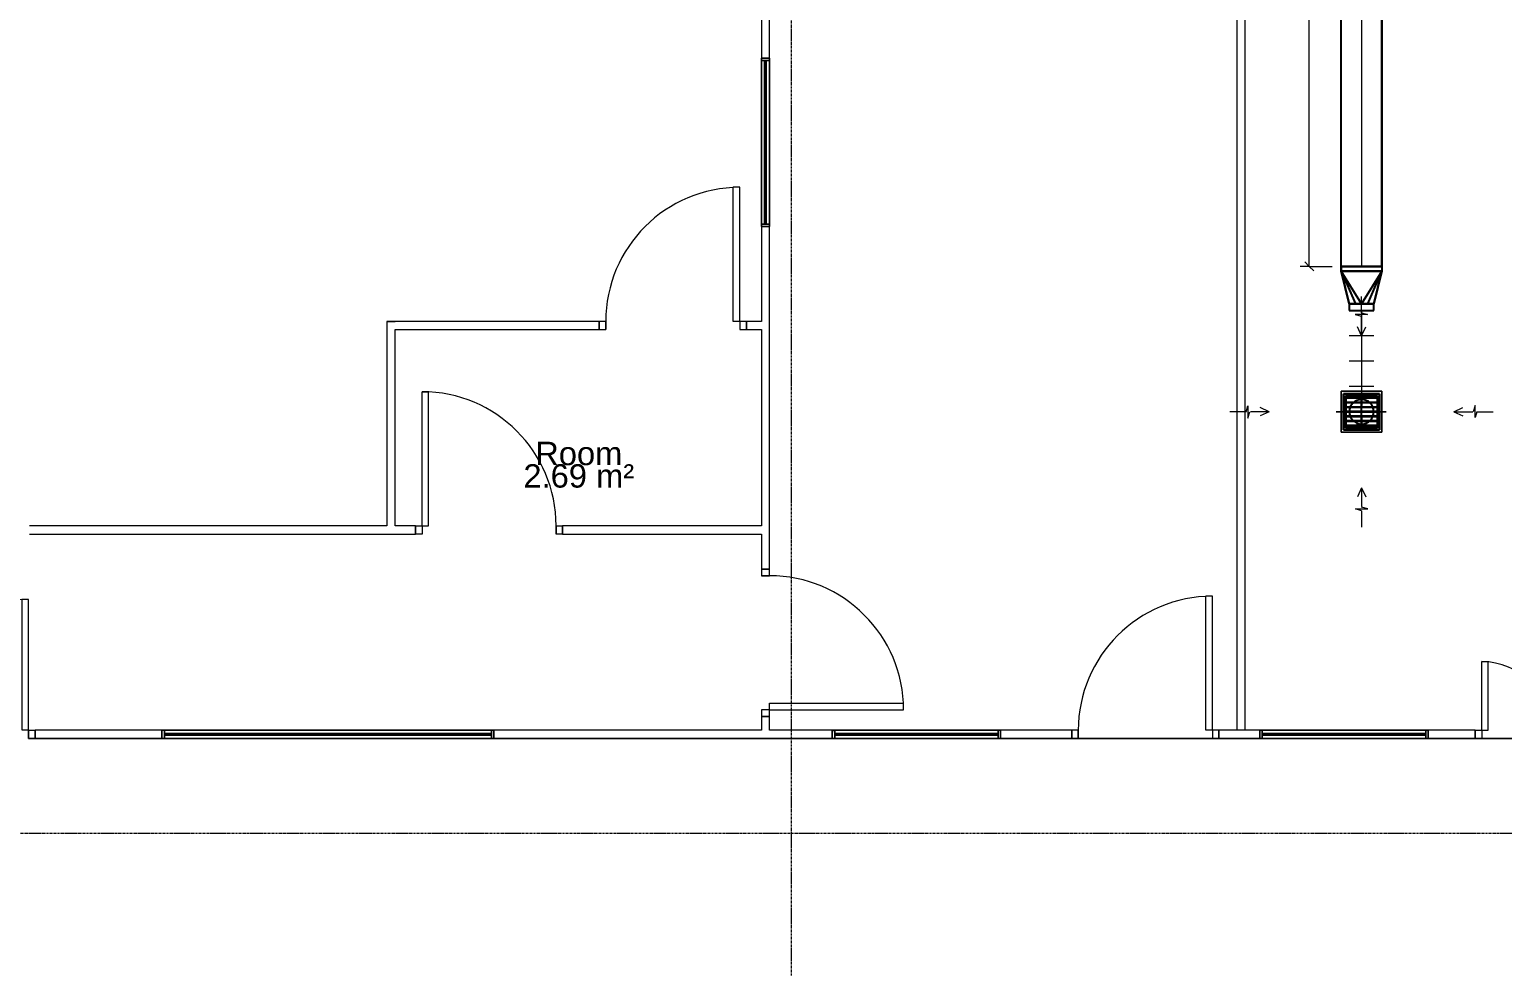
# Model space of a CAD drawing. Header units: millimetres. Extents: x -21807 to 17683, y 43568 to 60640.
# Drawn here: x -1459 to 7551, y 43568 to 49352 of the extents above; entities that cross this region are included whole.
import ezdxf

# ---------------------------------------------------------------- set-up
doc = ezdxf.new("R2010")
doc.units = ezdxf.units.MM
doc.linetypes.add('Grid Line', pattern=[22.225, 12.7, -3.175, 3.175, -3.175])
for name, color, linetype, lineweight in [('A-ANNO-DIMS', 7, 'Continuous', 9), ('A-ANNO-DIMS-110', 7, 'Continuous', 9), ('A-AREA-IDEN', 7, 'Continuous', 9), ('A-DETL-GENF', 7, 'Continuous', 5), ('A-GENM', 7, 'Continuous', 5), ('A-WALL', 7, 'Continuous', 9), ('M-HVAC-CDFF', 7, 'Continuous', 5), ('M-HVAC-DUCT', 7, 'Continuous', 25), ('M-HVAC-DUCT-CNTR', 7, 'Continuous', 5), ('S-GRID', 7, 'Continuous', 9)]:
    doc.layers.add(name, color=color, linetype=linetype, lineweight=lineweight)
for name, color, linetype, lineweight, true_color in [('A-DOOR', 5, 'Continuous', 9, 0x0000ff), ('A-FLOR', 7, 'Continuous', 9, 0x007f00), ('A-GLAZ', 7, 'Continuous', 9, 0x00007f), ('M-HVAC-DUCT-PATT', 7, 'Continuous', 5, 0x007f00)]:
    doc.layers.add(name, color=color, linetype=linetype, lineweight=lineweight, true_color=true_color)
doc.styles.add('Arial_2', font='arial.ttf', dxfattribs={"width": 0.8, "height": 165})
doc.styles.add('Arial_3', font='arial.ttf', dxfattribs={"height": 143})
doc.dimstyles.new('AK_DIM_2_0_Arial_đỏ', dxfattribs={"dimscale": 304.8, "dimtxt": 168.342801, "dimasz": 0.180446, "dimexe": 0.180446, "dimexo": 0.180446, "dimgap": 0.036089, "dimtad": 1, "dimdec": 0, "dimzin": 0, "dimdsep": 46, "dimtxsty": 'Arial_2', "dimblk1": 'OBLIQUE', "dimblk2": 'OBLIQUE', "dimsah": 1, "dimcen": 0.09, "dimadec": 0, "dimazin": 0, "dimtfac": 1, "dimtdec": 4, "dimtix": 1, "dimtmove": 0, "dimatfit": 3, "dimfxl": 1, "dimtvp": 1, "dimtolj": 1, "dimtzin": 0, "dimarcsym": 2})

# ---------------------------------------------------------------- blocks, each defined once
blk = doc.blocks.new('Cư_a đôi ca_nh lê_ch - _D2 _1300x2200__TrongNha-1164139-MẶT BẰNG HỆ THỐNG GIÓ THẢI')
at = {"layer": 'A-DETL-GENF', "color": 253, "lineweight": 9, "true_color": 0xaaaaaa}
for p, q in [((-785, -25), (-745, -25)), ((-785, -25), (-785, -825)), ((-745, -25), (-745, -825)), ((435, -25), (395, -25)), ((395, -25), (395, -445)), ((435, -25), (435, -445)), ((435, -445), (395, -445)), ((-785, -825), (-745, -825))]:
    blk.add_line(p, q, dxfattribs=at)
for centre, radius, start, end in [((-785, -25), 800, 270, 360), ((435, -25), 420, 180, 270)]:
    blk.add_arc(centre, radius, start, end, dxfattribs=at)
at = {"layer": 'A-DOOR', "color": 254, "lineweight": 13, "true_color": 0xccccff}
for p, q in [((-825, -25), (-825, 25)), ((-825, 25), (-785, 25)), ((-785, -25), (-785, 25)), ((435, 25), (475, 25)), ((435, -25), (435, 25)), ((475, 25), (475, -25)), ((-785, -25), (-825, -25)), ((475, -25), (435, -25))]:
    blk.add_line(p, q, dxfattribs=at)
at = {"layer": 'A-DOOR', "color": 161, "lineweight": 13, "true_color": 0xaaaaff}
for p, q in [((-825, 25), (-785, 25)), ((-785, 25), (-785, -25)), ((435, -25), (435, 25)), ((435, 25), (475, 25)), ((-785, -25), (-825, -25)), ((475, -25), (435, -25))]:
    blk.add_line(p, q, dxfattribs=at)
at = {"layer": 'A-DOOR', "color": 254, "lineweight": 13, "true_color": 0xe0e0ff}
for p, q in [((-825, -25), (-825, 25)), ((475, -25), (475, 25))]:
    blk.add_line(p, q, dxfattribs=at)
blk = doc.blocks.new('Cư_a đơn - _D5 _900x2200__TrongNha-1164426-MẶT BẰNG HỆ THỐNG GIÓ THẢI')
at = {"layer": 'A-DETL-GENF', "color": 253, "lineweight": 9, "true_color": 0xaaaaaa}
for p, q in [((370, 25), (370, 845)), ((410, 845), (370, 845)), ((410, 25), (410, 845)), ((410, 25), (370, 25))]:
    blk.add_line(p, q, dxfattribs=at)
blk.add_arc((410, 25), 820, 90, 180, dxfattribs=at)
at = {"layer": 'A-DOOR', "color": 161, "lineweight": 13, "true_color": 0xaaaaff}
for p, q in [((-410, 25), (-450, 25)), ((-410, -25), (-410, 25)), ((450, 25), (410, 25)), ((410, 25), (410, -25)), ((-450, -25), (-410, -25)), ((410, -25), (450, -25))]:
    blk.add_line(p, q, dxfattribs=at)
at = {"layer": 'A-DOOR', "color": 254, "lineweight": 13, "true_color": 0xccccff}
for p, q in [((-450, 25), (-450, -25)), ((-410, 25), (-450, 25)), ((-410, 25), (-410, -25)), ((410, 25), (410, -25)), ((450, 25), (410, 25)), ((450, -25), (450, 25)), ((-450, -25), (-410, -25)), ((410, -25), (450, -25))]:
    blk.add_line(p, q, dxfattribs=at)
at = {"layer": 'A-DOOR', "color": 254, "lineweight": 13, "true_color": 0xe0e0ff}
for p, q in [((-450, 25), (-450, -25)), ((450, 25), (450, -25))]:
    blk.add_line(p, q, dxfattribs=at)
blk = doc.blocks.new('AK_OViewTuongPanel - 1000x1200-1199565-MẶT BẰNG HỆ THỐNG GIÓ THẢI')
at = {"layer": 'A-GLAZ', "true_color": 0xaaaaaa}
h = blk.add_hatch(dxfattribs=at)
h.set_pattern_fill('FP_4', color=253, style=0, pattern_type=2)
h.set_pattern_definition([(217.5, (6581.41, 45041.94), (3.52028, -107.6708), [7.376, -77.561, 7.376, -87.62, -90.805]), (217.5, (6581.41, 45041.94), (3.52028, -107.6708), [-179.934, 7.376, -83.429]), (187.5, (6581.41, 45041.94), (-98.8949, -157.70153), [7.376, -38.445, 7.376, -69.179, -29.337]), (187.5, (6581.41, 45041.94), (-98.8949, -157.70153), [-122.377, 7.376, -21.961]), (147.5, (6650.14, 45041.94), (-174.01878, -0.31631), [7.376, -20.564, 7.376, -93.208, -131.318]), (147.5, (6650.14, 45041.94), (-174.01878, -0.31631), [-128.524, 7.376, -123.942]), (137.5, (6650.14, 45041.94), (-167.9829, -49.0445), [7.376, -6.594, 7.376, -58.562, -75.438]), (137.5, (6650.14, 45041.94), (-167.9829, -49.0445), [-79.908, 7.376, -68.062])])
h.paths.add_polyline_path([(500, 25), (500, -25), (515, -25), (515, 25)])
h.paths.add_polyline_path([(-500, 25), (-515, 25), (-515, -25), (-500, -25)])
at = {"layer": 'A-GLAZ', "color": 254, "lineweight": 13, "true_color": 0xe0e0ef}
for p, q in [((-515, 25), (-500, 25)), ((-500, 25), (-500, 5)), ((500, 25), (515, 25)), ((500, 5), (500, 25)), ((-500, -25), (-515, -25)), ((-500, -5), (-500, -25)), ((500, -25), (500, -5)), ((515, -25), (500, -25))]:
    blk.add_line(p, q, dxfattribs=at)
at = {"layer": 'A-GLAZ', "color": 7, "lineweight": 13, "true_color": 0xececf5}
for p, q in [((-515, -25), (-515, 25)), ((-500, -5), (-500, 5)), ((-500, 5), (-500, -5)), ((500, 5), (500, -5)), ((500, -5), (500, 5)), ((515, 25), (515, -25))]:
    blk.add_line(p, q, dxfattribs=at)
at = {"layer": 'A-GLAZ', "color": 9, "lineweight": 13, "true_color": 0xaaaad4}
for p, q in [((-515, 25), (-515, -25)), ((-500, 25), (-515, 25)), ((500, 25), (-500, 25)), ((-500, -25), (-500, 25)), ((500, 5), (-500, 5)), ((-500, 5), (-500, -5)), ((515, 25), (500, 25)), ((500, 25), (500, -25)), ((500, -5), (500, 5)), ((515, -25), (515, 25)), ((-515, -25), (-500, -25)), ((-500, -5), (500, -5)), ((-500, -25), (500, -25)), ((500, -25), (515, -25))]:
    blk.add_line(p, q, dxfattribs=at)
at = {"layer": 'A-GLAZ', "color": 254, "lineweight": 13, "true_color": 0xcccce5}
for p, q in [((-500, 25), (500, 25)), ((-500, 5), (500, 5)), ((500, -5), (-500, -5)), ((500, -25), (-500, -25))]:
    blk.add_line(p, q, dxfattribs=at)
blk = doc.blocks.new('AK_OViewTuongPanel - 1000x1200-V6-MẶT BẰNG HỆ THỐNG GIÓ THẢI')
at = {"layer": 'A-GLAZ', "true_color": 0xaaaaaa}
h = blk.add_hatch(dxfattribs=at)
h.set_pattern_fill('FP_5', color=253, style=0, pattern_type=2)
h.set_pattern_definition([(37.5, (-3966.41, -45041.94), (-3.52028, 107.6708), [7.376, -77.561, 7.376, -87.62, -90.805]), (37.5, (-3966.41, -45041.94), (-3.52028, 107.6708), [-179.934, 7.376, -83.429]), (7.5, (-3966.41, -45041.94), (98.8949, 157.70153), [7.376, -38.445, 7.376, -69.179, -29.337]), (7.5, (-3966.41, -45041.94), (98.8949, 157.70153), [-122.377, 7.376, -21.961]), (327.5, (-4035.14, -45041.94), (174.01878, 0.31631), [7.376, -20.564, 7.376, -93.208, -131.318]), (327.5, (-4035.14, -45041.94), (174.01878, 0.31631), [-128.524, 7.376, -123.942]), (317.5, (-4035.14, -45041.94), (167.9829, 49.0445), [7.376, -6.594, 7.376, -58.562, -75.438]), (317.5, (-4035.14, -45041.94), (167.9829, 49.0445), [-79.908, 7.376, -68.062])])
h.paths.add_polyline_path([(515, -25), (515, 25), (500, 25), (500, -25)])
h.paths.add_polyline_path([(-500, -25), (-500, 25), (-515, 25), (-515, -25)])
at = {"layer": 'A-GLAZ', "color": 254, "lineweight": 13, "true_color": 0xe0e0ef}
for p, q in [((-515, 25), (-500, 25)), ((-500, 25), (-500, 5)), ((500, 25), (515, 25)), ((500, 5), (500, 25)), ((-500, -25), (-515, -25)), ((-500, -5), (-500, -25)), ((500, -25), (500, -5)), ((515, -25), (500, -25))]:
    blk.add_line(p, q, dxfattribs=at)
at = {"layer": 'A-GLAZ', "color": 7, "lineweight": 13, "true_color": 0xececf5}
for p, q in [((-515, -25), (-515, 25)), ((-500, -5), (-500, 5)), ((-500, 5), (-500, -5)), ((500, 5), (500, -5)), ((500, -5), (500, 5)), ((515, 25), (515, -25))]:
    blk.add_line(p, q, dxfattribs=at)
at = {"layer": 'A-GLAZ', "color": 9, "lineweight": 13, "true_color": 0xaaaad4}
for p, q in [((-515, 25), (-515, -25)), ((-500, 25), (-515, 25)), ((500, 25), (-500, 25)), ((-500, -25), (-500, 25)), ((500, 5), (-500, 5)), ((-500, 5), (-500, -5)), ((515, 25), (500, 25)), ((500, 25), (500, -25)), ((500, -5), (500, 5)), ((515, -25), (515, 25)), ((-515, -25), (-500, -25)), ((-500, -5), (500, -5)), ((-500, -25), (500, -25)), ((500, -25), (515, -25))]:
    blk.add_line(p, q, dxfattribs=at)
at = {"layer": 'A-GLAZ', "color": 254, "lineweight": 13, "true_color": 0xcccce5}
for p, q in [((-500, 25), (500, 25)), ((-500, 5), (500, 5)), ((500, -5), (-500, -5)), ((500, -25), (-500, -25))]:
    blk.add_line(p, q, dxfattribs=at)
blk = doc.blocks.new('AK_OViewTuongPanel - 1000x1200-V9-MẶT BẰNG HỆ THỐNG GIÓ THẢI')
at = {"layer": 'A-GLAZ', "true_color": 0xaaaaaa}
h = blk.add_hatch(dxfattribs=at)
h.set_pattern_fill('FP_6', color=253, style=0, pattern_type=2)
h.set_pattern_definition([(127.5, (48661.94, -3042.8), (-107.6708, -3.52028), [7.376, -77.561, 7.376, -87.62, -90.805]), (127.5, (48661.94, -3042.8), (-107.6708, -3.52028), [-179.934, 7.376, -83.429]), (97.5, (48661.94, -3042.8), (-157.70153, 98.8949), [7.376, -38.445, 7.376, -69.179, -29.337]), (97.5, (48661.94, -3042.8), (-157.70153, 98.8949), [-122.377, 7.376, -21.961]), (57.5, (48661.94, -3111.53), (-0.31631, 174.01878), [7.376, -20.564, 7.376, -93.208, -131.318]), (57.5, (48661.94, -3111.53), (-0.31631, 174.01878), [-128.524, 7.376, -123.942]), (47.5, (48661.94, -3111.53), (-49.0445, 167.9829), [7.376, -6.594, 7.376, -58.562, -75.438]), (47.5, (48661.94, -3111.53), (-49.0445, 167.9829), [-79.908, 7.376, -68.062])])
h.paths.add_polyline_path([(515, -25), (515, 25), (500, 25), (500, -25)])
h.paths.add_polyline_path([(-500, -25), (-500, 25), (-515, 25), (-515, -25)])
at = {"layer": 'A-GLAZ', "color": 254, "lineweight": 13, "true_color": 0xe0e0ef}
for p, q in [((-515, 25), (-500, 25)), ((-500, 25), (-500, 5)), ((500, 25), (515, 25)), ((500, 5), (500, 25)), ((-500, -25), (-515, -25)), ((-500, -5), (-500, -25)), ((500, -25), (500, -5)), ((515, -25), (500, -25))]:
    blk.add_line(p, q, dxfattribs=at)
at = {"layer": 'A-GLAZ', "color": 7, "lineweight": 13, "true_color": 0xececf5}
for p, q in [((-515, -25), (-515, 25)), ((-500, -5), (-500, 5)), ((-500, 5), (-500, -5)), ((500, 5), (500, -5)), ((500, -5), (500, 5)), ((515, 25), (515, -25))]:
    blk.add_line(p, q, dxfattribs=at)
at = {"layer": 'A-GLAZ', "color": 9, "lineweight": 13, "true_color": 0xaaaad4}
for p, q in [((-515, 25), (-515, -25)), ((-500, 25), (-515, 25)), ((500, 25), (-500, 25)), ((-500, -25), (-500, 25)), ((500, 5), (-500, 5)), ((-500, 5), (-500, -5)), ((515, 25), (500, 25)), ((500, 25), (500, -25)), ((500, -5), (500, 5)), ((515, -25), (515, 25)), ((-515, -25), (-500, -25)), ((-500, -5), (500, -5)), ((-500, -25), (500, -25)), ((500, -25), (515, -25))]:
    blk.add_line(p, q, dxfattribs=at)
at = {"layer": 'A-GLAZ', "color": 254, "lineweight": 13, "true_color": 0xcccce5}
for p, q in [((-500, 25), (500, 25)), ((-500, 5), (500, 5)), ((500, -5), (-500, -5)), ((500, -25), (-500, -25))]:
    blk.add_line(p, q, dxfattribs=at)
blk = doc.blocks.new('AK_OViewTuongPanel - 2000x1200-V23-MẶT BẰNG HỆ THỐNG GIÓ THẢI')
at = {"layer": 'A-GLAZ', "true_color": 0xaaaaaa}
h = blk.add_hatch(dxfattribs=at)
h.set_pattern_fill('FP_14', color=253, style=0, pattern_type=2)
h.set_pattern_definition([(217.5, (366.41, 45041.94), (3.52028, -107.6708), [7.376, -77.561, 7.376, -87.62, -90.805]), (217.5, (366.41, 45041.94), (3.52028, -107.6708), [-179.934, 7.376, -83.429]), (187.5, (366.41, 45041.94), (-98.8949, -157.70153), [7.376, -38.445, 7.376, -69.179, -29.337]), (187.5, (366.41, 45041.94), (-98.8949, -157.70153), [-122.377, 7.376, -21.961]), (147.5, (435.14, 45041.94), (-174.01878, -0.31631), [7.376, -20.564, 7.376, -93.208, -131.318]), (147.5, (435.14, 45041.94), (-174.01878, -0.31631), [-128.524, 7.376, -123.942]), (137.5, (435.14, 45041.94), (-167.9829, -49.0445), [7.376, -6.594, 7.376, -58.562, -75.438]), (137.5, (435.14, 45041.94), (-167.9829, -49.0445), [-79.908, 7.376, -68.062])])
h.paths.add_polyline_path([(-1015, 25), (-1015, -25), (-1000, -25), (-1000, 25)])
h.paths.add_polyline_path([(1015, 25), (1000, 25), (1000, -25), (1015, -25)])
at = {"layer": 'A-GLAZ', "color": 9, "lineweight": 13, "true_color": 0xaaaad4}
for p, q in [((-1015, 25), (-1015, -25)), ((-1000, 25), (-1015, 25)), ((-1000, -25), (-1000, 25)), ((1000, 25), (-1000, 25)), ((1000, 5), (-1000, 5)), ((-1000, 5), (-1000, -5)), ((1015, 25), (1000, 25)), ((1000, 25), (1000, -25)), ((1000, -5), (1000, 5)), ((1015, -25), (1015, 25)), ((-1015, -25), (-1000, -25)), ((-1000, -5), (1000, -5)), ((-1000, -25), (1000, -25)), ((1000, -25), (1015, -25))]:
    blk.add_line(p, q, dxfattribs=at)
at = {"layer": 'A-GLAZ', "color": 7, "lineweight": 13, "true_color": 0xececf5}
for p, q in [((-1015, -25), (-1015, 25)), ((-1000, -5), (-1000, 5)), ((-1000, 5), (-1000, -5)), ((1000, 5), (1000, -5)), ((1000, -5), (1000, 5)), ((1015, 25), (1015, -25))]:
    blk.add_line(p, q, dxfattribs=at)
at = {"layer": 'A-GLAZ', "color": 254, "lineweight": 13, "true_color": 0xe0e0ef}
for p, q in [((-1015, 25), (-1000, 25)), ((-1000, 25), (-1000, 5)), ((1000, 25), (1015, 25)), ((1000, 5), (1000, 25)), ((-1000, -25), (-1015, -25)), ((-1000, -5), (-1000, -25)), ((1000, -25), (1000, -5)), ((1015, -25), (1000, -25))]:
    blk.add_line(p, q, dxfattribs=at)
at = {"layer": 'A-GLAZ', "color": 254, "lineweight": 13, "true_color": 0xcccce5}
for p, q in [((-1000, 25), (1000, 25)), ((-1000, 5), (1000, 5)), ((1000, -5), (-1000, -5)), ((1000, -25), (-1000, -25))]:
    blk.add_line(p, q, dxfattribs=at)
blk = doc.blocks.new('Cư_a đơn - _D5 _900x2200__TrongNha-1164036-MẶT BẰNG HỆ THỐNG GIÓ THẢI')
at = {"layer": 'A-DETL-GENF', "color": 253, "lineweight": 9, "true_color": 0xaaaaaa}
for p, q in [((410, -25), (370, -25)), ((370, -25), (370, -845)), ((410, -25), (410, -845)), ((410, -845), (370, -845))]:
    blk.add_line(p, q, dxfattribs=at)
blk.add_arc((410, -25), 820, 180, 270, dxfattribs=at)
at = {"layer": 'A-DOOR', "color": 254, "lineweight": 13, "true_color": 0xccccff}
for p, q in [((-450, -25), (-450, 25)), ((-450, 25), (-410, 25)), ((-410, -25), (-410, 25)), ((410, 25), (450, 25)), ((410, -25), (410, 25)), ((450, 25), (450, -25)), ((-410, -25), (-450, -25)), ((450, -25), (410, -25))]:
    blk.add_line(p, q, dxfattribs=at)
at = {"layer": 'A-DOOR', "color": 161, "lineweight": 13, "true_color": 0xaaaaff}
for p, q in [((-450, 25), (-410, 25)), ((-410, 25), (-410, -25)), ((410, -25), (410, 25)), ((410, 25), (450, 25)), ((-410, -25), (-450, -25)), ((450, -25), (410, -25))]:
    blk.add_line(p, q, dxfattribs=at)
at = {"layer": 'A-DOOR', "color": 254, "lineweight": 13, "true_color": 0xe0e0ff}
for p, q in [((-450, -25), (-450, 25)), ((450, -25), (450, 25))]:
    blk.add_line(p, q, dxfattribs=at)
blk = doc.blocks.new('AK-SGS-M3-A_rvt-1-MẶT BẰNG HỆ THỐNG GIÓ THẢI')
at = {"layer": 'A-WALL', "color": 253, "lineweight": 13, "true_color": 0xaaaaaa}
for p, q in [((5926.4, 55541.9), (5926.4, 45066.9)), ((3067.8, 49176.9), (3067.8, 50626.9)), ((3017.8, 49469), (3017.8, 49176.9)), ((5976.4, 45066.9), (5976.4, 49456.9)), ((3017.8, 48146.9), (3017.8, 47566.9)), ((3067.8, 46051.9), (3067.8, 48146.9)), ((777.3, 47566.9), (727.3, 47566.9)), ((727.3, 47566.9), (727.3, 46316.9)), ((2026.4, 47566.9), (777.3, 47566.9)), ((777.3, 46316.9), (777.3, 47516.9)), ((777.3, 47516.9), (2026.4, 47516.9)), ((2026.4, 47516.9), (2026.4, 47566.9)), ((3017.8, 47566.9), (2926.4, 47566.9)), ((2926.4, 47566.9), (2926.4, 47516.9)), ((2926.4, 47516.9), (3017.8, 47516.9)), ((3017.8, 47516.9), (3017.8, 46316.9)), ((727.3, 46316.9), (-1458.6, 46316.9)), ((902.3, 46316.9), (777.3, 46316.9)), ((902.3, 46266.9), (902.3, 46316.9)), ((3017.8, 46316.9), (1802.3, 46316.9)), ((1802.3, 46316.9), (1802.3, 46266.9)), ((-1458.6, 46266.9), (902.3, 46266.9)), ((1802.3, 46266.9), (3017.8, 46266.9)), ((3017.8, 46266.9), (3017.8, 46051.9)), ((3017.8, 46051.9), (3067.8, 46051.9)), ((3017.8, 45151.9), (3017.8, 45066.9)), ((3067.8, 45151.9), (3017.8, 45151.9)), ((3067.8, 45066.9), (3067.8, 45151.9)), ((-648.6, 45066.9), (-1423.6, 45066.9)), ((-1423.6, 45066.9), (-1423.6, 45016.9)), ((3017.8, 45066.9), (1381.4, 45066.9)), ((3451.4, 45066.9), (3067.8, 45066.9)), ((4916.4, 45066.9), (4481.4, 45066.9)), ((4916.4, 45016.9), (4916.4, 45066.9)), ((5926.4, 45066.9), (5816.4, 45066.9)), ((5816.4, 45066.9), (5816.4, 45016.9)), ((6066.4, 45066.9), (5976.4, 45066.9)), ((7383.9, 45066.9), (7096.4, 45066.9)), ((7383.9, 45016.9), (7383.9, 45066.9)), ((-1423.6, 45016.9), (-648.6, 45016.9)), ((1381.4, 45016.9), (3451.4, 45016.9)), ((4481.4, 45016.9), (4916.4, 45016.9)), ((5816.4, 45016.9), (6066.4, 45016.9)), ((7096.4, 45016.9), (7383.9, 45016.9))]:
    blk.add_line(p, q, dxfattribs=at)
at = {"layer": 'A-WALL', "color": 254, "lineweight": 13, "true_color": 0xcccccc}
for p, q in [((5926.4, 55541.9), (5926.4, 45066.9)), ((3067.8, 49176.9), (3067.8, 49946.2)), ((3017.8, 49469), (3017.8, 49176.9)), ((5976.4, 45066.9), (5976.4, 49456.9)), ((3017.8, 48161.9), (3017.8, 49161.9)), ((3067.8, 49161.9), (3067.8, 48161.9)), ((3017.8, 48146.9), (3017.8, 47566.9)), ((3067.8, 46051.9), (3067.8, 48146.9)), ((727.3, 47566.9), (777.3, 47566.9)), ((727.3, 47566.9), (727.3, 46316.9)), ((2026.4, 47566.9), (777.3, 47566.9)), ((777.3, 46316.9), (777.3, 47516.9)), ((777.3, 47516.9), (2026.4, 47516.9)), ((3017.8, 47566.9), (2926.4, 47566.9)), ((2926.4, 47516.9), (3017.8, 47516.9)), ((3017.8, 47516.9), (3017.8, 46316.9)), ((727.3, 46316.9), (-1458.6, 46316.9)), ((902.3, 46316.9), (777.3, 46316.9)), ((3017.8, 46316.9), (1802.3, 46316.9)), ((-1458.6, 46266.9), (902.3, 46266.9)), ((1802.3, 46266.9), (3017.8, 46266.9)), ((3017.8, 46266.9), (3017.8, 46051.9)), ((3017.8, 45151.9), (3017.8, 45066.9)), ((3067.8, 45066.9), (3067.8, 45151.9)), ((-648.6, 45066.9), (-1423.6, 45066.9)), ((-633.6, 45066.9), (1366.4, 45066.9)), ((3017.8, 45066.9), (1381.4, 45066.9)), ((3451.4, 45066.9), (3067.8, 45066.9)), ((3466.4, 45066.9), (4466.4, 45066.9)), ((4916.4, 45066.9), (4481.4, 45066.9)), ((5926.4, 45066.9), (5816.4, 45066.9)), ((6066.4, 45066.9), (5976.4, 45066.9)), ((6081.4, 45066.9), (7081.4, 45066.9)), ((7383.9, 45066.9), (7096.4, 45066.9)), ((-1423.6, 45016.9), (-648.6, 45016.9)), ((1366.4, 45016.9), (-633.6, 45016.9)), ((1381.4, 45016.9), (3451.4, 45016.9)), ((4466.4, 45016.9), (3466.4, 45016.9)), ((4481.4, 45016.9), (4916.4, 45016.9)), ((5816.4, 45016.9), (6066.4, 45016.9)), ((7081.4, 45016.9), (6081.4, 45016.9)), ((7096.4, 45016.9), (7383.9, 45016.9))]:
    blk.add_line(p, q, dxfattribs=at)
at = {"layer": 'A-WALL', "color": 254, "lineweight": 13, "true_color": 0xe0e0e0}
for p, q in [((3017.8, 49176.9), (3067.8, 49176.9)), ((3017.8, 49161.9), (3017.8, 49176.9)), ((3017.8, 49161.9), (3017.8, 48161.9)), ((3067.8, 49176.9), (3067.8, 49161.9)), ((3067.8, 48161.9), (3067.8, 49161.9)), ((3017.8, 48146.9), (3017.8, 48161.9)), ((3067.8, 48146.9), (3017.8, 48146.9)), ((3067.8, 48161.9), (3067.8, 48146.9)), ((2026.4, 47566.9), (2026.4, 47516.9)), ((2926.4, 47516.9), (2926.4, 47566.9)), ((902.3, 46316.9), (902.3, 46266.9)), ((1802.3, 46266.9), (1802.3, 46316.9)), ((3067.8, 46051.9), (3017.8, 46051.9)), ((3017.8, 45151.9), (3067.8, 45151.9)), ((-1423.6, 45016.9), (-1423.6, 45066.9)), ((-648.6, 45016.9), (-648.6, 45066.9)), ((-648.6, 45066.9), (-633.6, 45066.9)), ((1366.4, 45066.9), (-633.6, 45066.9)), ((1366.4, 45066.9), (1381.4, 45066.9)), ((1381.4, 45066.9), (1381.4, 45016.9)), ((3451.4, 45016.9), (3451.4, 45066.9)), ((3451.4, 45066.9), (3466.4, 45066.9)), ((4466.4, 45066.9), (3466.4, 45066.9)), ((4466.4, 45066.9), (4481.4, 45066.9)), ((4481.4, 45066.9), (4481.4, 45016.9)), ((4916.4, 45066.9), (4916.4, 45016.9)), ((5816.4, 45016.9), (5816.4, 45066.9)), ((5976.4, 45066.9), (5926.4, 45066.9)), ((5976.4, 45066.9), (5926.4, 45066.9)), ((6066.4, 45016.9), (6066.4, 45066.9)), ((6066.4, 45066.9), (6081.4, 45066.9)), ((7081.4, 45066.9), (6081.4, 45066.9)), ((7081.4, 45066.9), (7096.4, 45066.9)), ((7096.4, 45066.9), (7096.4, 45016.9)), ((7383.9, 45066.9), (7383.9, 45016.9)), ((-633.6, 45016.9), (-648.6, 45016.9)), ((-633.6, 45016.9), (1366.4, 45016.9)), ((1381.4, 45016.9), (1366.4, 45016.9)), ((3466.4, 45016.9), (3451.4, 45016.9)), ((3466.4, 45016.9), (4466.4, 45016.9)), ((4481.4, 45016.9), (4466.4, 45016.9)), ((6081.4, 45016.9), (6066.4, 45016.9)), ((6081.4, 45016.9), (7081.4, 45016.9)), ((7096.4, 45016.9), (7081.4, 45016.9))]:
    blk.add_line(p, q, dxfattribs=at)
at = {"layer": 'A-WALL', "color": 7, "lineweight": 13, "true_color": 0xececec}
for p, q in [((3017.8, 49176.9), (3017.8, 49161.9)), ((3017.8, 49176.9), (3067.8, 49176.9)), ((3067.8, 49161.9), (3067.8, 49176.9)), ((3017.8, 48161.9), (3017.8, 48146.9)), ((3067.8, 48146.9), (3017.8, 48146.9)), ((3067.8, 48146.9), (3067.8, 48161.9)), ((-648.6, 45016.9), (-648.6, 45066.9)), ((-633.6, 45066.9), (-648.6, 45066.9)), ((1381.4, 45066.9), (1366.4, 45066.9)), ((1381.4, 45066.9), (1381.4, 45016.9)), ((3451.4, 45016.9), (3451.4, 45066.9)), ((3466.4, 45066.9), (3451.4, 45066.9)), ((4481.4, 45066.9), (4466.4, 45066.9)), ((4481.4, 45066.9), (4481.4, 45016.9)), ((6066.4, 45016.9), (6066.4, 45066.9)), ((6081.4, 45066.9), (6066.4, 45066.9)), ((7096.4, 45066.9), (7081.4, 45066.9)), ((7096.4, 45066.9), (7096.4, 45016.9)), ((-648.6, 45016.9), (-633.6, 45016.9)), ((1366.4, 45016.9), (1381.4, 45016.9)), ((3451.4, 45016.9), (3466.4, 45016.9)), ((4466.4, 45016.9), (4481.4, 45016.9)), ((6066.4, 45016.9), (6081.4, 45016.9)), ((7081.4, 45016.9), (7096.4, 45016.9))]:
    blk.add_line(p, q, dxfattribs=at)
at = {"layer": 'A-DOOR', "color": 9, "lineweight": 13, "true_color": 0xaaaad4}
for p in [(2476.4, 47541.9), (5366.4, 45041.9)]:
    blk.add_blockref('Cư_a đơn - _D5 _900x2200__TrongNha-1164426-MẶT BẰNG HỆ THỐNG GIÓ THẢI', p, dxfattribs=at)
for name, p, rotation in [('Cư_a đơn - _D5 _900x2200__TrongNha-1164036-MẶT BẰNG HỆ THỐNG GIÓ THẢI', (1352.3, 46291.9), 180), ('Cư_a đơn - _D5 _900x2200__TrongNha-1164426-MẶT BẰNG HỆ THỐNG GIÓ THẢI', (3042.8, 45601.9), 269.9999999999999), ('Cư_a đôi ca_nh lê_ch - _D2 _1300x2200__TrongNha-1164139-MẶT BẰNG HỆ THỐNG GIÓ THẢI', (-2248.6, 45041.9), 180), ('Cư_a đôi ca_nh lê_ch - _D2 _1300x2200__TrongNha-1164139-MẶT BẰNG HỆ THỐNG GIÓ THẢI', (7858.9, 45041.9), 180)]:
    blk.add_blockref(name, p, dxfattribs=dict(at, rotation=rotation))
at = {"layer": 'A-GLAZ', "color": 9, "lineweight": 13, "true_color": 0xaaaad4}
for name, p, rotation in [('AK_OViewTuongPanel - 1000x1200-V9-MẶT BẰNG HỆ THỐNG GIÓ THẢI', (3042.8, 48661.9), 269.9999999999999), ('AK_OViewTuongPanel - 2000x1200-V23-MẶT BẰNG HỆ THỐNG GIÓ THẢI', (366.4, 45041.9), 180), ('AK_OViewTuongPanel - 1000x1200-1199565-MẶT BẰNG HỆ THỐNG GIÓ THẢI', (6581.4, 45041.9), 180)]:
    blk.add_blockref(name, p, dxfattribs=dict(at, rotation=rotation))
blk.add_blockref('AK_OViewTuongPanel - 1000x1200-V6-MẶT BẰNG HỆ THỐNG GIÓ THẢI', (3966.4, 45041.9), dxfattribs=at)
blk = doc.blocks.new('THẢI GIÓ TƯƠI - THẢI 250-2479535-MẶT BẰNG HỆ THỐNG GIÓ THẢI')
at = {"layer": 'A-GENM', "color": 34, "true_color": 0x994c00}
for p, q in [((0, 605), (0, 705)), ((-38.7, 594.6), (0, 583.6)), ((36.1, 594.6), (-38.7, 594.6)), ((0, 605), (36.1, 594.6)), ((0, 465), (0, 580)), ((0, 465), (-25.4, 519.4)), ((0, 465), (25.4, 519.4)), ((-705, 0), (-805, 0)), ((-705, 0), (-694.6, 36.1)), ((-694.6, 36.1), (-694.6, -38.7)), ((-694.6, -38.7), (-683.6, 0)), ((-565, 0), (-680, 0)), ((-565, 0), (-619.4, 25.4)), ((-565, 0), (-619.4, -25.4)), ((27.3, 0), (65, 0)), ((107.3, 0), (27.3, 0)), ((65, 0), (49.6, 0)), ((65, 0), (80.4, 0)), ((65, 0), (107.3, 0)), ((75.6, 0), (113.3, 0)), ((155.6, 0), (75.6, 0)), ((113.3, 0), (97.9, 0)), ((113.3, 0), (128.7, 0)), ((113.3, 0), (155.6, 0)), ((565, 0), (619.4, 25.4)), ((694.6, 38.7), (683.6, 0)), ((694.6, -36.1), (694.6, 38.7)), ((-151, 0), (-113.3, 0)), ((-71, 0), (-151, 0)), ((-113.3, 0), (-128.7, 0)), ((-113.3, 0), (-97.9, 0)), ((-113.3, 0), (-71, 0)), ((-102.7, 0), (-65, 0)), ((-22.7, 0), (-102.7, 0)), ((-65, 0), (-80.4, 0)), ((-65, 0), (-49.6, 0)), ((-65, 0), (-22.7, 0)), ((565, 0), (619.4, -25.4)), ((565, 0), (680, 0)), ((705, 0), (694.6, -36.1)), ((705, 0), (805, 0)), ((0, -465), (-25.4, -519.4)), ((0, -465), (25.4, -519.4)), ((0, -465), (0, -580)), ((-36.1, -594.6), (38.7, -594.6)), ((0, -605), (-36.1, -594.6)), ((38.7, -594.6), (0, -583.6)), ((0, -605), (0, -705))]:
    blk.add_line(p, q, dxfattribs=at)
at = {"layer": 'M-HVAC-CDFF', "color": 34, "true_color": 0x994c00}
for p, q in [((125, 125), (-125, 125)), ((-125, 125), (-125, -125)), ((-125, -125), (-125, 125)), ((-125, 125), (125, 125)), ((98, 98), (-98, 98)), ((-98, 98), (-98, -98)), ((-98, -98), (-98, 98)), ((-98, 98), (98, 98)), ((-95, -95), (-95, 95)), ((-95, 95), (95, 95)), ((95, 95), (-95, 95)), ((-95, 95), (-95, -95)), ((-95, -95), (-95, 95)), ((-95, 95), (95, 95)), ((95, 95), (-95, 95)), ((-95, 95), (-95, -95)), ((95, 95), (95, -95)), ((95, -95), (95, 95)), ((95, 95), (95, -95)), ((95, -95), (95, 95)), ((98, -98), (98, 98)), ((98, 98), (98, -98)), ((125, -125), (125, 125)), ((125, 125), (125, -125)), ((95, 87.6), (-95, 87.6)), ((-95, 82.4), (95, 82.4)), ((95, 59.3), (-95, 59.3)), ((-95, 54.1), (95, 54.1)), ((95, 30.9), (-95, 30.9)), ((-95, 25.7), (95, 25.7)), ((95, 2.6), (-95, 2.6)), ((-95, -2.6), (95, -2.6)), ((95, -25.7), (-95, -25.7)), ((-95, -30.9), (95, -30.9)), ((95, -54.1), (-95, -54.1)), ((-95, -59.3), (95, -59.3)), ((95, -82.4), (-95, -82.4)), ((-95, -87.6), (95, -87.6)), ((-125, -125), (125, -125)), ((125, -125), (-125, -125)), ((-98, -98), (98, -98)), ((98, -98), (-98, -98)), ((95, -95), (-95, -95)), ((-95, -95), (95, -95)), ((95, -95), (-95, -95)), ((-95, -95), (95, -95))]:
    blk.add_line(p, q, dxfattribs=at)
at = {"layer": 'M-HVAC-CDFF', "color": 34, "true_color": 0x994c00, "flags": 128}
for points in [[(-95, 85), (-95, 85.4), (-95, 85.8), (-95, 86.1), (-95, 86.5), (-95, 86.8), (-95, 87), (-95, 87.3), (-95, 87.4), (-95, 87.5), (-95, 87.6), (-95, 87.5), (-95, 87.4), (-95, 87.3), (-95, 87), (-95, 86.8), (-95, 86.5), (-95, 86.1), (-95, 85.8), (-95, 85.4), (-95, 85)], [(-95, 85), (-95, 84.6), (-95, 84.2), (-95, 83.9), (-95, 83.5), (-95, 83.2), (-95, 83), (-95, 82.7), (-95, 82.6), (-95, 82.5), (-95, 82.4), (-95, 82.5), (-95, 82.6), (-95, 82.7), (-95, 83), (-95, 83.2), (-95, 83.5), (-95, 83.9), (-95, 84.2), (-95, 84.6), (-95, 85)], [(-95, 56.7), (-95, 57.1), (-95, 57.4), (-95, 57.8), (-95, 58.1), (-95, 58.4), (-95, 58.7), (-95, 58.9), (-95, 59.1), (-95, 59.2), (-95, 59.3), (-95, 59.2), (-95, 59.1), (-95, 58.9), (-95, 58.7), (-95, 58.4), (-95, 58.1), (-95, 57.8), (-95, 57.4), (-95, 57.1), (-95, 56.7)], [(-95, 56.7), (-95, 56.3), (-95, 55.9), (-95, 55.5), (-95, 55.2), (-95, 54.9), (-95, 54.6), (-95, 54.4), (-95, 54.2), (-95, 54.1), (-95, 54.1), (-95, 54.1), (-95, 54.2), (-95, 54.4), (-95, 54.6), (-95, 54.9), (-95, 55.2), (-95, 55.5), (-95, 55.9), (-95, 56.3), (-95, 56.7)], [(-95, 28.3), (-95, 28.7), (-95, 29.1), (-95, 29.5), (-95, 29.8), (-95, 30.1), (-95, 30.4), (-95, 30.6), (-95, 30.8), (-95, 30.9), (-95, 30.9), (-95, 30.9), (-95, 30.8), (-95, 30.6), (-95, 30.4), (-95, 30.1), (-95, 29.8), (-95, 29.5), (-95, 29.1), (-95, 28.7), (-95, 28.3)], [(-95, 28.3), (-95, 27.9), (-95, 27.6), (-95, 27.2), (-95, 26.9), (-95, 26.6), (-95, 26.3), (-95, 26.1), (-95, 25.9), (-95, 25.8), (-95, 25.7), (-95, 25.8), (-95, 25.9), (-95, 26.1), (-95, 26.3), (-95, 26.6), (-95, 26.9), (-95, 27.2), (-95, 27.6), (-95, 27.9), (-95, 28.3)], [(-95, 0), (-95, 0.4), (-95, 0.8), (-95, 1.1), (-95, 1.5), (-95, 1.8), (-95, 2), (-95, 2.3), (-95, 2.4), (-95, 2.5), (-95, 2.6), (-95, 2.5), (-95, 2.4), (-95, 2.3), (-95, 2), (-95, 1.8), (-95, 1.5), (-95, 1.1), (-95, 0.8), (-95, 0.4), (-95, 0)], [(-95, 0), (-95, -0.4), (-95, -0.8), (-95, -1.1), (-95, -1.5), (-95, -1.8), (-95, -2), (-95, -2.3), (-95, -2.4), (-95, -2.5), (-95, -2.6), (-95, -2.5), (-95, -2.4), (-95, -2.3), (-95, -2), (-95, -1.8), (-95, -1.5), (-95, -1.1), (-95, -0.8), (-95, -0.4), (-95, 0)], [(95, 85), (95, 85.4), (95, 85.8), (95, 86.1), (95, 86.5), (95, 86.8), (95, 87), (95, 87.3), (95, 87.4), (95, 87.5), (95, 87.6), (95, 87.5), (95, 87.4), (95, 87.3), (95, 87), (95, 86.8), (95, 86.5), (95, 86.1), (95, 85.8), (95, 85.4), (95, 85)], [(95, 85), (95, 84.6), (95, 84.2), (95, 83.9), (95, 83.5), (95, 83.2), (95, 83), (95, 82.7), (95, 82.6), (95, 82.5), (95, 82.4), (95, 82.5), (95, 82.6), (95, 82.7), (95, 83), (95, 83.2), (95, 83.5), (95, 83.9), (95, 84.2), (95, 84.6), (95, 85)], [(95, 56.7), (95, 57.1), (95, 57.4), (95, 57.8), (95, 58.1), (95, 58.4), (95, 58.7), (95, 58.9), (95, 59.1), (95, 59.2), (95, 59.3), (95, 59.2), (95, 59.1), (95, 58.9), (95, 58.7), (95, 58.4), (95, 58.1), (95, 57.8), (95, 57.4), (95, 57.1), (95, 56.7)], [(95, 56.7), (95, 56.3), (95, 55.9), (95, 55.5), (95, 55.2), (95, 54.9), (95, 54.6), (95, 54.4), (95, 54.2), (95, 54.1), (95, 54.1), (95, 54.1), (95, 54.2), (95, 54.4), (95, 54.6), (95, 54.9), (95, 55.2), (95, 55.5), (95, 55.9), (95, 56.3), (95, 56.7)], [(95, 28.3), (95, 28.7), (95, 29.1), (95, 29.5), (95, 29.8), (95, 30.1), (95, 30.4), (95, 30.6), (95, 30.8), (95, 30.9), (95, 30.9), (95, 30.9), (95, 30.8), (95, 30.6), (95, 30.4), (95, 30.1), (95, 29.8), (95, 29.5), (95, 29.1), (95, 28.7), (95, 28.3)], [(95, 28.3), (95, 27.9), (95, 27.6), (95, 27.2), (95, 26.9), (95, 26.6), (95, 26.3), (95, 26.1), (95, 25.9), (95, 25.8), (95, 25.7), (95, 25.8), (95, 25.9), (95, 26.1), (95, 26.3), (95, 26.6), (95, 26.9), (95, 27.2), (95, 27.6), (95, 27.9), (95, 28.3)], [(95, 0), (95, 0.4), (95, 0.8), (95, 1.1), (95, 1.5), (95, 1.8), (95, 2), (95, 2.3), (95, 2.4), (95, 2.5), (95, 2.6), (95, 2.5), (95, 2.4), (95, 2.3), (95, 2), (95, 1.8), (95, 1.5), (95, 1.1), (95, 0.8), (95, 0.4), (95, 0)], [(95, 0), (95, -0.4), (95, -0.8), (95, -1.1), (95, -1.5), (95, -1.8), (95, -2), (95, -2.3), (95, -2.4), (95, -2.5), (95, -2.6), (95, -2.5), (95, -2.4), (95, -2.3), (95, -2), (95, -1.8), (95, -1.5), (95, -1.1), (95, -0.8), (95, -0.4), (95, 0)], [(-95, -28.3), (-95, -27.9), (-95, -27.6), (-95, -27.2), (-95, -26.9), (-95, -26.6), (-95, -26.3), (-95, -26.1), (-95, -25.9), (-95, -25.8), (-95, -25.7), (-95, -25.8), (-95, -25.9), (-95, -26.1), (-95, -26.3), (-95, -26.6), (-95, -26.9), (-95, -27.2), (-95, -27.6), (-95, -27.9), (-95, -28.3)], [(-95, -28.3), (-95, -28.7), (-95, -29.1), (-95, -29.5), (-95, -29.8), (-95, -30.1), (-95, -30.4), (-95, -30.6), (-95, -30.8), (-95, -30.9), (-95, -30.9), (-95, -30.9), (-95, -30.8), (-95, -30.6), (-95, -30.4), (-95, -30.1), (-95, -29.8), (-95, -29.5), (-95, -29.1), (-95, -28.7), (-95, -28.3)], [(-95, -56.7), (-95, -56.3), (-95, -55.9), (-95, -55.5), (-95, -55.2), (-95, -54.9), (-95, -54.6), (-95, -54.4), (-95, -54.2), (-95, -54.1), (-95, -54.1), (-95, -54.1), (-95, -54.2), (-95, -54.4), (-95, -54.6), (-95, -54.9), (-95, -55.2), (-95, -55.5), (-95, -55.9), (-95, -56.3), (-95, -56.7)], [(-95, -56.7), (-95, -57.1), (-95, -57.4), (-95, -57.8), (-95, -58.1), (-95, -58.4), (-95, -58.7), (-95, -58.9), (-95, -59.1), (-95, -59.2), (-95, -59.3), (-95, -59.2), (-95, -59.1), (-95, -58.9), (-95, -58.7), (-95, -58.4), (-95, -58.1), (-95, -57.8), (-95, -57.4), (-95, -57.1), (-95, -56.7)], [(-95, -85), (-95, -84.6), (-95, -84.2), (-95, -83.9), (-95, -83.5), (-95, -83.2), (-95, -83), (-95, -82.7), (-95, -82.6), (-95, -82.5), (-95, -82.4), (-95, -82.5), (-95, -82.6), (-95, -82.7), (-95, -83), (-95, -83.2), (-95, -83.5), (-95, -83.9), (-95, -84.2), (-95, -84.6), (-95, -85)], [(-95, -85), (-95, -85.4), (-95, -85.8), (-95, -86.1), (-95, -86.5), (-95, -86.8), (-95, -87), (-95, -87.3), (-95, -87.4), (-95, -87.5), (-95, -87.6), (-95, -87.5), (-95, -87.4), (-95, -87.3), (-95, -87), (-95, -86.8), (-95, -86.5), (-95, -86.1), (-95, -85.8), (-95, -85.4), (-95, -85)], [(95, -28.3), (95, -27.9), (95, -27.6), (95, -27.2), (95, -26.9), (95, -26.6), (95, -26.3), (95, -26.1), (95, -25.9), (95, -25.8), (95, -25.7), (95, -25.8), (95, -25.9), (95, -26.1), (95, -26.3), (95, -26.6), (95, -26.9), (95, -27.2), (95, -27.6), (95, -27.9), (95, -28.3)], [(95, -28.3), (95, -28.7), (95, -29.1), (95, -29.5), (95, -29.8), (95, -30.1), (95, -30.4), (95, -30.6), (95, -30.8), (95, -30.9), (95, -30.9), (95, -30.9), (95, -30.8), (95, -30.6), (95, -30.4), (95, -30.1), (95, -29.8), (95, -29.5), (95, -29.1), (95, -28.7), (95, -28.3)], [(95, -56.7), (95, -56.3), (95, -55.9), (95, -55.5), (95, -55.2), (95, -54.9), (95, -54.6), (95, -54.4), (95, -54.2), (95, -54.1), (95, -54.1), (95, -54.1), (95, -54.2), (95, -54.4), (95, -54.6), (95, -54.9), (95, -55.2), (95, -55.5), (95, -55.9), (95, -56.3), (95, -56.7)], [(95, -56.7), (95, -57.1), (95, -57.4), (95, -57.8), (95, -58.1), (95, -58.4), (95, -58.7), (95, -58.9), (95, -59.1), (95, -59.2), (95, -59.3), (95, -59.2), (95, -59.1), (95, -58.9), (95, -58.7), (95, -58.4), (95, -58.1), (95, -57.8), (95, -57.4), (95, -57.1), (95, -56.7)], [(95, -85), (95, -84.6), (95, -84.2), (95, -83.9), (95, -83.5), (95, -83.2), (95, -83), (95, -82.7), (95, -82.6), (95, -82.5), (95, -82.4), (95, -82.5), (95, -82.6), (95, -82.7), (95, -83), (95, -83.2), (95, -83.5), (95, -83.9), (95, -84.2), (95, -84.6), (95, -85)], [(95, -85), (95, -85.4), (95, -85.8), (95, -86.1), (95, -86.5), (95, -86.8), (95, -87), (95, -87.3), (95, -87.4), (95, -87.5), (95, -87.6), (95, -87.5), (95, -87.4), (95, -87.3), (95, -87), (95, -86.8), (95, -86.5), (95, -86.1), (95, -85.8), (95, -85.4), (95, -85)]]:
    blk.add_lwpolyline(points, dxfattribs=at)
blk = doc.blocks.new('ConThu_VuongTron_NepC1 - Standard-2481008-MẶT BẰNG HỆ THỐNG GIÓ THẢI')
at = {"layer": 'M-HVAC-DUCT', "color": 34, "true_color": 0x994c00}
for p, q in [((-30, -125), (-30, 125)), ((-30, 125), (-30, -125)), ((-30, 125), (0, 125)), ((-30, 125), (0, 125)), ((0, 125), (200, 75)), ((200, 75), (0, 125)), ((0, 125), (0, -125)), ((0, -125), (0, 125)), ((0, 125), (200, 0)), ((200, 37.5), (0, 125)), ((0, -125), (0, 125)), ((0, 125), (0, -125)), ((200, 0), (200, 75)), ((200, 0), (200, 75)), ((240, 75), (200, 75)), ((200, 75), (200, 0)), ((200, 75), (200, 0)), ((200, -75), (200, 0)), ((200, -75), (200, 0)), ((200, 0), (200, -75)), ((240, 0), (240, 75)), ((240, 0), (240, 75)), ((240, -75), (240, 0)), ((240, -75), (240, 0)), ((200, 0), (0, -125)), ((0, -125), (200, -37.5)), ((0, -125), (200, -75)), ((200, -75), (0, -125)), ((200, 0), (200, -75)), ((200, -75), (240, -75)), ((0, -125), (-30, -125)), ((-30, -125), (0, -125))]:
    blk.add_line(p, q, dxfattribs=at)
blk = doc.blocks.new('ConThu_VuongTron_NepC1 - Standard-2481323-MẶT BẰNG HỆ THỐNG GIÓ THẢI')
at = {"layer": 'M-HVAC-DUCT', "color": 34, "true_color": 0x994c00}
for p, q in [((6578.9, 47124.7), (6798.9, 47124.7)), ((6578.9, 46904.7), (6578.9, 47124.7)), ((6578.9, 47124.7), (6578.9, 46904.7)), ((6798.9, 47124.7), (6578.9, 47124.7)), ((6578.9, 47124.7), (6798.9, 47124.7)), ((6578.9, 46904.7), (6578.9, 47124.7)), ((6688.9, 47124.7), (6688.9, 47052.2)), ((6688.9, 47014.7), (6688.9, 47124.7)), ((6798.9, 47124.7), (6798.9, 46904.7)), ((6798.9, 46904.7), (6798.9, 47124.7)), ((6798.9, 47124.7), (6798.9, 46904.7)), ((6688.9, 46904.7), (6688.9, 47014.7)), ((6688.9, 46977.2), (6688.9, 46904.7)), ((6798.9, 46904.7), (6578.9, 46904.7)), ((6578.9, 46904.7), (6798.9, 46904.7)), ((6798.9, 46904.7), (6578.9, 46904.7))]:
    blk.add_line(p, q, dxfattribs=at)
for start, end in [(90, 180), (90, 180), (90, 180), (360, 90), (360, 90), (360, 90), (180, 270), (180, 270), (180, 270), (270, 0), (270, 0), (270, 0)]:
    blk.add_arc((6688.9, 47014.7), 75, start, end, dxfattribs=at)
blk = doc.blocks.new('AK-SGS-M3-Hrvt_rvt-1-MẶT BẰNG HỆ THỐNG GIÓ THẢI')
at = {"layer": 'A-FLOR', "color": 254, "true_color": 0xe0efe0}
for p, q in [((-648.6, 45016.9), (-1463.6, 45016.9)), ((-633.6, 45016.9), (1366.4, 45016.9)), ((3451.4, 45016.9), (1381.4, 45016.9)), ((3466.4, 45016.9), (4466.4, 45016.9)), ((4956.4, 45016.9), (4481.4, 45016.9)), ((6066.4, 45016.9), (5776.4, 45016.9)), ((6081.4, 45016.9), (7081.4, 45016.9)), ((7423.9, 45016.9), (7096.4, 45016.9))]:
    blk.add_line(p, q, dxfattribs=at)
at = {"layer": 'A-FLOR', "color": 254, "true_color": 0xcce5cc}
for p, q in [((-1463.6, 45016.9), (-648.6, 45016.9)), ((1381.4, 45016.9), (3451.4, 45016.9)), ((4481.4, 45016.9), (4956.4, 45016.9)), ((5776.4, 45016.9), (4956.4, 45016.9)), ((5776.4, 45016.9), (6066.4, 45016.9)), ((7096.4, 45016.9), (7423.9, 45016.9)), ((8643.9, 45016.9), (7423.9, 45016.9))]:
    blk.add_line(p, q, dxfattribs=at)
at = {"layer": 'A-FLOR', "color": 7, "true_color": 0xf3f9f3}
for p, q in [((-633.6, 45016.9), (-648.6, 45016.9)), ((1381.4, 45016.9), (1366.4, 45016.9)), ((3466.4, 45016.9), (3451.4, 45016.9)), ((4481.4, 45016.9), (4466.4, 45016.9)), ((6081.4, 45016.9), (6066.4, 45016.9)), ((7096.4, 45016.9), (7081.4, 45016.9))]:
    blk.add_line(p, q, dxfattribs=at)
at = {"layer": 'A-FLOR', "color": 7, "true_color": 0xecf5ec}
for p, q in [((-648.6, 45016.9), (-633.6, 45016.9)), ((1366.4, 45016.9), (-633.6, 45016.9)), ((1366.4, 45016.9), (1381.4, 45016.9)), ((3451.4, 45016.9), (3466.4, 45016.9)), ((4466.4, 45016.9), (3466.4, 45016.9)), ((4466.4, 45016.9), (4481.4, 45016.9)), ((6066.4, 45016.9), (6081.4, 45016.9)), ((7081.4, 45016.9), (6081.4, 45016.9)), ((7081.4, 45016.9), (7096.4, 45016.9))]:
    blk.add_line(p, q, dxfattribs=at)
at = {"layer": 'A-FLOR', "color": 9, "true_color": 0xaad4aa}
for p, q in [((4956.4, 45016.9), (5776.4, 45016.9)), ((7423.9, 45016.9), (8643.9, 45016.9))]:
    blk.add_line(p, q, dxfattribs=at)
at = {"layer": 'M-HVAC-DUCT', "color": 34, "true_color": 0x994c00}
for p, q in [((6563.9, 47903.6), (6563.9, 55483.6)), ((6563.9, 47903.6), (6563.9, 55483.6)), ((6813.9, 55483.6), (6813.9, 47903.6)), ((6813.9, 47903.6), (6813.9, 55483.6)), ((6813.9, 47903.6), (6563.9, 47903.6)), ((6563.9, 47903.6), (6813.9, 47903.6))]:
    blk.add_line(p, q, dxfattribs=at)
at = {"layer": 'M-HVAC-DUCT-CNTR', "color": 34, "true_color": 0x994c00}
blk.add_line((6688.9, 55483.6), (6688.9, 47903.6), dxfattribs=at)
blk.add_open_spline([(6688.9, 47633.6), (6688.9, 47233.1), (6688.9, 47014.7), (6688.9, 47014.7)], degree=3, dxfattribs=at)
at = {"layer": 'M-HVAC-DUCT-PATT', "color": 34, "true_color": 0x994c00}
for p, q in [((6763.9, 47633.6), (6613.9, 47633.6)), ((6763.9, 47478.9), (6613.9, 47478.9)), ((6763.9, 47324.2), (6613.9, 47324.2)), ((6763.9, 47169.4), (6613.9, 47169.4)), ((6763.9, 47014.7), (6613.9, 47014.7))]:
    blk.add_line(p, q, dxfattribs=at)
at = {"layer": 'M-HVAC-CDFF', "color": 34, "lineweight": 25, "true_color": 0x994c00, "rotation": 180}
blk.add_blockref('THẢI GIÓ TƯƠI - THẢI 250-2479535-MẶT BẰNG HỆ THỐNG GIÓ THẢI', (6688.9, 47014.7), dxfattribs=at)
at = {"layer": 'M-HVAC-DUCT', "color": 34, "lineweight": 25, "true_color": 0x994c00, "rotation": 270.0000000000001}
blk.add_blockref('ConThu_VuongTron_NepC1 - Standard-2481008-MẶT BẰNG HỆ THỐNG GIÓ THẢI', (6688.9, 47873.6), dxfattribs=at)
at = {"layer": 'M-HVAC-DUCT', "color": 34, "lineweight": 25, "true_color": 0x994c00}
blk.add_blockref('ConThu_VuongTron_NepC1 - Standard-2481323-MẶT BẰNG HỆ THỐNG GIÓ THẢI', (0, 0), dxfattribs=at)
blk = doc.blocks.new('DIMBLOCK25-MẶT BẰNG HỆ THỐNG GIÓ THẢI')
at = {"layer": 'A-ANNO-DIMS-110', "color": 1, "true_color": 0xff0000}
for p, q in [((6368.9, 55483.6), (6341.4, 55511.1)), ((6368.9, 55483.6), (6313.9, 55483.6)), ((6368.9, 47903.6), (6368.9, 55483.6)), ((6368.9, 55483.6), (6396.4, 55456.1)), ((6368.9, 55483.6), (6508.9, 55483.6)), ((6368.9, 47903.6), (6313.9, 47903.6)), ((6368.9, 47903.6), (6341.4, 47931.1)), ((6368.9, 47903.6), (6396.4, 47876.1)), ((6368.9, 47903.6), (6508.9, 47903.6))]:
    blk.add_line(p, q, dxfattribs=at)
at = {"layer": 'A-ANNO-DIMS-110', "color": 0, "insert": (6143.7, 51491.6), "char_height": 165, "width": 484.827, "attachment_point": 1, "rotation": 90, "line_spacing_factor": 0.941778, "style": 'Arial_2'}
blk.add_mtext('7580', dxfattribs=at)
blk = doc.blocks.new('_Oblique')
at = {"color": 0, "linetype": 'ByBlock', "lineweight": -2}
blk.add_line((-0.5, -0.5), (0.5, 0.5), dxfattribs=at)

msp = doc.modelspace()

# ---------------------------------------------------------------- linework, layer by layer
at = {"layer": 'S-GRID', "linetype": 'Grid Line'}
for p, q in [((3201.4, 43567.6), (3201.4, 59870.5)), ((17683, 44436.9), (-21036.6, 44436.9))]:
    msp.add_line(p, q, dxfattribs=at)

# ---------------------------------------------------------------- block references
at = {"lineweight": 5}
for name in ['AK-SGS-M3-Hrvt_rvt-1-MẶT BẰNG HỆ THỐNG GIÓ THẢI', 'AK-SGS-M3-A_rvt-1-MẶT BẰNG HỆ THỐNG GIÓ THẢI']:
    msp.add_blockref(name, (0, 0), dxfattribs=at)

# ---------------------------------------------------------------- texts
at = {"layer": 'A-AREA-IDEN', "char_height": 143, "line_spacing_factor": 0.936439, "style": 'Arial_3'}
for s, insert, width, attachment_point in [('\\pxqc,t9.76923,19.53846,29.30769,39.07692,48.84615,58.61538,68.38462,78.15385,87.92308,97.69231,107.46154,117.23077,127,136.76923,146.53846,156.30769,166.07692,175.84615,185.61538,195.38462,205.15385,214.92308,224.69231,234.46154,244.23077,254,263.76923,273.53846,283.30769,293.07692,302.84615,312.61538;{Room}', (1901.2, 46686.1), 531.3, 8), ('\\pxqc,t9.76923,19.53846,29.30769,39.07692,48.84615,58.61538,68.38462,78.15385,87.92308,97.69231,107.46154,117.23077,127,136.76923,146.53846,156.30769,166.07692,175.84615,185.61538,195.38462,205.15385,214.92308,224.69231,234.46154,244.23077,254,263.76923,273.53846,283.30769,293.07692,302.84615,312.61538;{2.69 m²}', (1901.2, 46621.3), 676.5, 5)]:
    msp.add_mtext(s, dxfattribs=dict(at, insert=insert, width=width, attachment_point=attachment_point))

# ---------------------------------------------------------------- dimensions: what is measured, and where the dimension line sits
at = {"layer": 'A-ANNO-DIMS', "color": 1, "true_color": 0xff0000}
dim = msp.add_linear_dim(base=(6368.9, 55483.6), p1=(6563.9, 47903.6), p2=(6563.9, 55483.6), angle=90, dimstyle='AK_DIM_2_0_Arial_đỏ', override={"dimpost": '<>', "dimfxl": 7580}, dxfattribs=at)
dim.commit()
dim.dimension.update_dxf_attribs({"geometry": 'DIMBLOCK25-MẶT BẰNG HỆ THỐNG GIÓ THẢI', "text_midpoint": (6273.7, 51693.6)})

doc.saveas('drawing.dxf')
